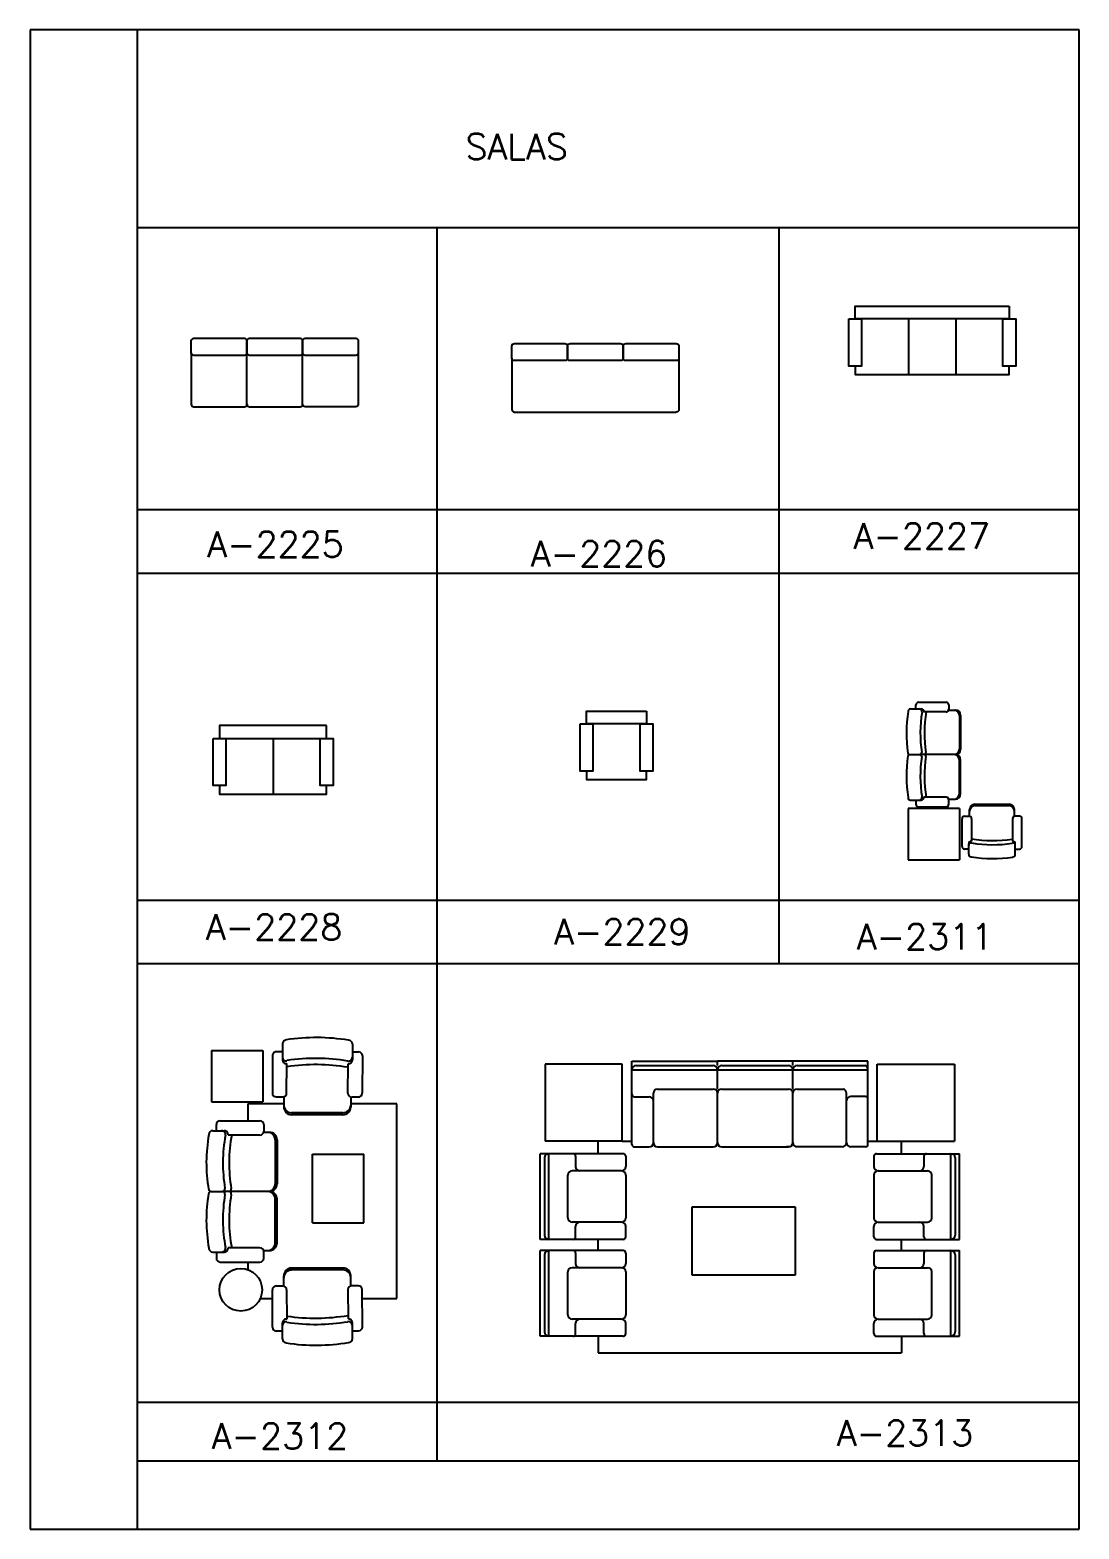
# Model space of a CAD drawing. Extents: x -59 to 107, y 53 to 89.
# Drawn here: x -29.17 to -4.67, y 54.25 to 89.25 of the extents above; entities that cross this region are included whole.
import ezdxf

# ---------------------------------------------------------------- set-up
doc = ezdxf.new("R2010")
doc.units = 0
doc.header["$MEASUREMENT"] = 0
for name, color, linetype in [('A-MOBILIA', 2, 'CONTINUOUS'), ('FOLHA', 3, 'CONTINUOUS'), ('P-ARVORE', 2, 'CONTINUOUS')]:
    doc.layers.add(name, color=color, linetype=linetype)
doc.styles.get("Standard").update_dxf_attribs({"font": 'txt.shx', "height": 0.15})

# ---------------------------------------------------------------- blocks, each defined once
blk = doc.blocks.new('A-2311')
at = {"layer": 'A-MOBILIA'}
for p, q in [((0.028, 1.76), (0.152, 1.76)), ((0.09, 1.76), (0.09, 1.808)), ((0.12, 1.838), (0.444, 1.838)), ((0.474, 1.808), (0.474, 1.756)), ((0.444, 1.726), (0.182, 1.726)), ((0.473, 1.748), (0.552, 1.748)), ((0.597, 1.688), (0.597, 1.288)), ((0.612, 1.688), (0.612, 1.288)), ((0.015, 1.228), (0.137, 1.228)), ((0.552, 1.228), (0.137, 1.228)), ((0.597, 0.768), (0.597, 1.168)), ((0.612, 0.768), (0.612, 1.168)), ((0.444, 0.73), (0.182, 0.73)), ((0.473, 0.708), (0.552, 0.708)), ((0, 0.6), (0, 0)), ((0.6, 0.6), (0, 0.6)), ((0.028, 0.696), (0.152, 0.696)), ((0.09, 0.696), (0.09, 0.648)), ((0.12, 0.618), (0.444, 0.618)), ((0.474, 0.648), (0.474, 0.7)), ((0.6, 0.6), (0.6, 0)), ((0.717, 0.508), (0.717, 0.587)), ((0.777, 0.647), (1.177, 0.647)), ((0.777, 0.632), (1.177, 0.632)), ((1.239, 0.508), (1.239, 0.587)), ((0.628, 0.155), (0.628, 0.479)), ((0.658, 0.509), (0.709, 0.509)), ((0.739, 0.479), (0.739, 0.217)), ((1.217, 0.479), (1.217, 0.217)), ((1.298, 0.509), (1.247, 0.509)), ((1.328, 0.155), (1.328, 0.479)), ((0.706, 0.064), (0.706, 0.187)), ((1.25, 0.064), (1.25, 0.187)), ((0, 0), (0.6, 0)), ((0.706, 0.125), (0.658, 0.125)), ((1.25, 0.125), (1.298, 0.125))]:
    blk.add_line(p, q, dxfattribs=at)
for centre, radius, start, end in [((0.028, 1.73), 0.03, 90, 180), ((0.12, 1.808), 0.03, 90, 180), ((0.131, 1.73), 0.03, 350.8246, 90), ((0.152, 1.73), 0.03, 353.4887, 90), ((0.444, 1.808), 0.03, 0, 90), ((0.444, 1.756), 0.03, 270, 0), ((1.532, 1.48), 1.553, 170.773, 188.7204), ((1.694, 1.477), 1.553, 170.8246, 188.3719), ((1.742, 1.477), 1.553, 170.773, 188.3719), ((0.537, 1.688), 0.06, 0, 90), ((0.552, 1.688), 0.06, 0, 90), ((0.016, 1.248), 0.02, 188.7204, 270), ((0.016, 1.208), 0.02, 90, 171.2796), ((0.137, 1.248), 0.02, 270, 8.3719), ((0.137, 1.208), 0.02, 351.6281, 90), ((0.186, 1.248), 0.02, 270, 8.3719), ((0.186, 1.208), 0.02, 351.6281, 90), ((0.537, 1.288), 0.06, 270, 0), ((0.537, 1.168), 0.06, 360, 90), ((0.552, 1.288), 0.06, 270, 0), ((0.552, 1.168), 0.06, 360, 90), ((1.532, 0.976), 1.553, 171.2796, 189.227), ((1.694, 0.979), 1.553, 171.6281, 189.1754), ((1.742, 0.979), 1.553, 171.6281, 189.227), ((0.028, 0.726), 0.03, 180, 270), ((0.131, 0.726), 0.03, 270, 9.1754), ((0.152, 0.726), 0.03, 270, 6.5113), ((0.444, 0.7), 0.03, 0, 90), ((0.537, 0.768), 0.06, 270, 0), ((0.552, 0.768), 0.06, 270, 0), ((0.12, 0.648), 0.03, 180, 270), ((0.444, 0.648), 0.03, 270, 0), ((0.777, 0.587), 0.06, 90, 180), ((0.777, 0.572), 0.06, 90, 180), ((1.179, 0.587), 0.06, 0, 90), ((1.179, 0.572), 0.06, 0, 90), ((0.658, 0.479), 0.03, 90, 180), ((0.709, 0.479), 0.03, 0, 90), ((1.247, 0.479), 0.03, 90, 180), ((1.298, 0.479), 0.03, 0, 90), ((0.736, 0.187), 0.03, 83.4887, 180), ((0.736, 0.166), 0.03, 80.8246, 180), ((0.988, 1.778), 1.553, 260.773, 278.3719), ((0.988, 1.729), 1.553, 260.8246, 278.3719), ((1.22, 0.166), 0.03, 0, 99.1754), ((1.22, 0.187), 0.03, 0, 96.5113), ((0.658, 0.155), 0.03, 180, 270), ((0.736, 0.064), 0.03, 180, 270), ((0.985, 1.567), 1.553, 260.773, 278.7204), ((1.22, 0.064), 0.03, 270, 0), ((1.298, 0.155), 0.03, 270, 0)]:
    blk.add_arc(centre, radius, start, end, dxfattribs=at)
blk = doc.blocks.new('A-2312')
at = {"layer": 'A-MOBILIA'}
for p, q in [((0.034, 1.672), (0.034, 1.072)), ((0.034, 1.672), (0.634, 1.672)), ((0.634, 1.672), (0.634, 1.072)), ((0.745, 1.611), (0.744, 1.174)), ((0.862, 1.655), (0.79, 1.656)), ((0.862, 1.747), (0.862, 1.562)), ((1.679, 1.745), (1.678, 1.56)), ((1.679, 1.653), (1.75, 1.653)), ((1.795, 1.608), (1.794, 1.172)), ((0.911, 1.174), (0.912, 1.517)), ((1.627, 1.172), (1.628, 1.515)), ((0.034, 1.072), (0.634, 1.072)), ((0.788, 1.129), (0.865, 1.129)), ((0.878, 1.131), (0.877, 1.012)), ((1.66, 1.129), (1.659, 1.01)), ((1.749, 1.127), (1.672, 1.127)), ((0.877, 1.047), (0.456, 1.047)), ((0.456, 1.047), (0.456, 0.85)), ((1.569, 0.943), (0.969, 0.944)), ((1.569, 0.92), (0.969, 0.921)), ((2.199, 1.047), (1.659, 1.047)), ((2.199, -1.225), (2.199, 1.047)), ((0.048, 0.734), (0.183, 0.734)), ((0.09, 0.734), (0.09, 0.805)), ((0.135, 0.85), (0.598, 0.85)), ((0.641, 0.716), (0.71, 0.716)), ((0.643, 0.805), (0.643, 0.728)), ((0.598, 0.683), (0.228, 0.683)), ((0.777, 0.626), (0.777, 0.115)), ((0.8, 0.626), (0.8, 0.115)), ((1.211, -0.34), (1.211, 0.46)), ((1.211, 0.46), (1.811, 0.46)), ((1.811, -0.34), (1.811, 0.46)), ((0.028, 0.025), (0.161, 0.025)), ((0.71, 0.025), (0.161, 0.025)), ((0.777, -0.575), (0.777, -0.065)), ((0.8, -0.575), (0.8, -0.065)), ((1.211, -0.34), (1.811, -0.34)), ((0.048, -0.683), (0.183, -0.683)), ((0.09, -0.683), (0.09, -0.755)), ((0.598, -0.633), (0.228, -0.633)), ((0.641, -0.665), (0.71, -0.665)), ((0.643, -0.755), (0.643, -0.678)), ((0.135, -0.8), (0.598, -0.8)), ((0.456, -0.8), (0.456, -0.888)), ((1.569, -0.869), (0.969, -0.87)), ((0.878, -1.08), (0.877, -0.961)), ((1.569, -0.892), (0.969, -0.893)), ((1.66, -1.078), (1.659, -0.959)), ((0.745, -1.56), (0.744, -1.124)), ((0.788, -1.078), (0.865, -1.078)), ((0.911, -1.123), (0.912, -1.466)), ((1.627, -1.121), (1.628, -1.464)), ((1.749, -1.076), (1.672, -1.076)), ((1.795, -1.557), (1.794, -1.121)), ((0.602, -1.225), (0.744, -1.225)), ((1.794, -1.225), (2.199, -1.225)), ((0.862, -1.696), (0.862, -1.511)), ((1.679, -1.694), (1.678, -1.509)), ((0.862, -1.605), (0.79, -1.605)), ((1.679, -1.602), (1.75, -1.602))]:
    blk.add_line(p, q, dxfattribs=at)
blk.add_circle((0.375, -1.123), 0.249, dxfattribs=at)
for centre, radius, start, end in [((0.907, 1.747), 0.045, 89.8469, 179.8469), ((1.254, -0.509), 2.33, 80.6199, 98.5673), ((1.634, 1.745), 0.045, 359.8469, 89.8469), ((0.79, 1.611), 0.045, 89.8469, 179.8469), ((0.907, 1.593), 0.045, 179.8469, 279.0222), ((1.248, -0.752), 2.33, 80.6715, 98.2187), ((1.633, 1.591), 0.045, 260.6715, 359.8469), ((1.75, 1.608), 0.045, 359.8469, 89.8469), ((0.907, 1.562), 0.045, 179.8469, 276.3582), ((1.248, -0.825), 2.33, 80.6199, 98.2187), ((1.633, 1.56), 0.045, 263.3355, 359.8469), ((0.789, 1.174), 0.045, 179.8469, 269.8469), ((0.866, 1.174), 0.045, 269.8469, 359.8469), ((1.672, 1.172), 0.045, 179.8469, 269.8469), ((1.749, 1.172), 0.045, 269.8469, 359.8469), ((0.967, 1.034), 0.09, 179.8469, 269.8469), ((0.967, 1.011), 0.09, 179.8469, 269.8469), ((1.569, 1.033), 0.09, 269.8469, 359.8469), ((1.569, 1.01), 0.09, 269.8469, 359.8469), ((0.048, 0.689), 0.045, 90, 180), ((0.135, 0.805), 0.045, 90, 180), ((0.152, 0.689), 0.045, 350.8246, 90), ((0.183, 0.689), 0.045, 353.4887, 90), ((0.598, 0.805), 0.045, 0, 90), ((0.598, 0.728), 0.045, 270, 0), ((0.687, 0.626), 0.09, 0, 90), ((0.71, 0.626), 0.09, 0, 90), ((1.769, 0.361), 1.796, 169.487, 189.9355), ((1.951, 0.356), 1.785, 169.5124, 189.5686), ((2.025, 0.357), 1.786, 169.4578, 189.5646), ((1.769, -0.31), 1.796, 170.0645, 190.513), ((0.03, 0.055), 0.03, 188.7204, 270), ((0.03, -0.005), 0.03, 90, 171.2796), ((0.161, 0.055), 0.03, 270, 8.3719), ((0.161, -0.005), 0.03, 351.6281, 90), ((0.234, 0.055), 0.03, 270, 8.3719), ((0.234, -0.005), 0.03, 351.6281, 90), ((0.687, 0.115), 0.09, 270, 0), ((0.687, -0.065), 0.09, 360, 90), ((0.71, 0.115), 0.09, 270, 0), ((0.71, -0.065), 0.09, 360, 90), ((1.951, -0.306), 1.785, 170.4314, 190.4876), ((2.025, -0.306), 1.786, 170.4354, 190.5422), ((0.048, -0.638), 0.045, 180, 270), ((0.152, -0.638), 0.045, 270, 9.1754), ((0.183, -0.638), 0.045, 270, 6.5113), ((0.598, -0.678), 0.045, 0, 90), ((0.687, -0.575), 0.09, 270, 0), ((0.71, -0.575), 0.09, 270, 0), ((0.135, -0.755), 0.045, 180, 270), ((0.598, -0.755), 0.045, 270, 0), ((0.967, -0.96), 0.09, 90.1531, 180.1531), ((1.569, -0.959), 0.09, 0.1531, 90.1531), ((0.967, -0.983), 0.09, 90.1531, 180.1531), ((1.569, -0.982), 0.09, 0.1531, 90.1531), ((0.789, -1.123), 0.045, 90.1531, 180.1531), ((0.866, -1.123), 0.045, 0.1531, 90.1531), ((1.672, -1.121), 0.045, 90.1531, 180.1531), ((1.749, -1.121), 0.045, 0.1531, 90.1531), ((0.79, -1.56), 0.045, 180.1531, 270.1531), ((0.907, -1.511), 0.045, 83.6418, 180.1531), ((0.907, -1.542), 0.045, 80.9778, 180.1531), ((1.248, 0.876), 2.33, 261.7813, 279.3801), ((1.248, 0.803), 2.33, 261.7813, 279.3285), ((1.633, -1.54), 0.045, 0.1531, 99.3285), ((1.633, -1.509), 0.045, 0.1531, 96.6645), ((1.75, -1.557), 0.045, 270.1531, 0.1531), ((0.907, -1.696), 0.045, 180.1531, 270.1531), ((1.254, 0.56), 2.33, 261.4327, 279.3801), ((1.634, -1.694), 0.045, 270.1531, 0.1531)]:
    blk.add_arc(centre, radius, start, end, dxfattribs=at)
blk = doc.blocks.new('A-2313')
at = {"layer": 'A-MOBILIA'}
for p, q in [((0.9, 0), (0, 0)), ((0, 0), (0, -0.9)), ((0.9, -0.9), (0.9, 0)), ((1.013, 0.032), (2.013, 0.032)), ((1.013, -0.068), (1.013, 0.032)), ((3.769, 0.032), (2.013, 0.032)), ((2.013, -0.018), (2.013, 0.032)), ((2.013, -0.018), (2.013, 0.032)), ((2.891, -0.018), (2.891, 0.032)), ((2.891, -0.018), (2.891, 0.032)), ((3.769, -0.067), (3.769, 0.033)), ((3.878, -0.9), (3.878, 0)), ((3.878, 0), (4.778, 0)), ((4.778, 0), (4.778, -0.9)), ((1.013, -0.353), (1.013, -0.068)), ((1.063, -0.018), (1.963, -0.018)), ((2.013, -0.292), (2.013, -0.068)), ((2.013, -0.292), (2.013, -0.068)), ((2.063, -0.018), (2.841, -0.018)), ((2.891, -0.292), (2.891, -0.068)), ((2.891, -0.292), (2.891, -0.068)), ((2.941, -0.018), (3.732, -0.018)), ((3.769, -0.351), (3.769, -0.067)), ((1.263, -0.918), (1.263, -0.342)), ((1.313, -0.292), (1.963, -0.292)), ((2.013, -0.918), (2.013, -0.342)), ((2.013, -0.918), (2.013, -0.342)), ((2.063, -0.292), (2.841, -0.292)), ((2.891, -0.918), (2.891, -0.342)), ((2.891, -0.918), (2.891, -0.342)), ((2.941, -0.292), (3.482, -0.292)), ((3.519, -0.917), (3.519, -0.341)), ((1.013, -0.938), (1.013, -0.353)), ((1.043, -0.383), (1.213, -0.383)), ((3.739, -0.381), (3.569, -0.381)), ((3.769, -0.937), (3.769, -0.351)), ((0.041, -1.047), (-0.059, -1.047)), ((0.9, -0.9), (0, -0.9)), ((0.325, -1.047), (0.041, -1.047)), ((0.911, -1.047), (0.325, -1.047)), ((0.618, -1.047), (0.618, -0.9)), ((0.9, -0.9), (1.013, -0.9)), ((1.043, -0.968), (1.213, -0.968)), ((1.313, -0.968), (1.963, -0.968)), ((2.063, -0.968), (2.841, -0.968)), ((2.854, -0.967), (2.819, -0.967)), ((3.469, -0.967), (2.928, -0.967)), ((3.739, -0.967), (3.569, -0.967)), ((3.769, -0.9), (3.878, -0.9)), ((3.868, -1.047), (4.453, -1.047)), ((3.878, -0.9), (4.778, -0.9)), ((4.16, -1.047), (4.16, -0.9)), ((4.453, -1.047), (4.738, -1.047)), ((4.738, -1.047), (4.838, -1.047)), ((0.355, -1.077), (0.355, -1.197)), ((0.941, -1.077), (0.941, -1.197)), ((3.838, -1.077), (3.838, -1.197)), ((4.423, -1.077), (4.423, -1.197)), ((0.891, -1.247), (0.315, -1.247)), ((3.888, -1.247), (4.463, -1.247)), ((1.718, -1.666), (2.918, -1.666)), ((1.718, -2.466), (1.718, -1.666)), ((2.918, -1.666), (2.918, -2.466)), ((0.891, -1.847), (0.315, -1.847)), ((0.355, -2.017), (0.355, -1.897)), ((0.941, -2.017), (0.941, -1.897)), ((3.838, -2.017), (3.838, -1.897)), ((3.888, -1.847), (4.463, -1.847)), ((4.423, -2.017), (4.423, -1.897)), ((0.041, -2.047), (-0.059, -2.047)), ((0.325, -2.047), (0.041, -2.047)), ((0.911, -2.047), (0.325, -2.047)), ((0.618, -2.178), (0.618, -2.047)), ((3.868, -2.047), (4.453, -2.047)), ((4.16, -2.178), (4.16, -2.047)), ((4.453, -2.047), (4.738, -2.047)), ((4.738, -2.047), (4.838, -2.047)), ((0.041, -2.178), (-0.059, -2.178)), ((0.325, -2.178), (0.041, -2.178)), ((0.911, -2.178), (0.325, -2.178)), ((0.355, -2.208), (0.355, -2.328)), ((0.941, -2.208), (0.941, -2.328)), ((3.838, -2.208), (3.838, -2.328)), ((3.868, -2.178), (4.453, -2.178)), ((4.423, -2.208), (4.423, -2.328)), ((4.453, -2.178), (4.738, -2.178)), ((4.738, -2.178), (4.838, -2.178)), ((0.891, -2.378), (0.315, -2.378)), ((3.888, -2.378), (4.463, -2.378)), ((2.918, -2.466), (1.718, -2.466)), ((0.891, -2.978), (0.315, -2.978)), ((0.355, -3.148), (0.355, -3.028)), ((0.941, -3.148), (0.941, -3.028)), ((3.838, -3.148), (3.838, -3.028)), ((3.888, -2.978), (4.463, -2.978)), ((4.423, -3.148), (4.423, -3.028)), ((0.041, -3.178), (-0.059, -3.178)), ((0.325, -3.178), (0.041, -3.178)), ((0.911, -3.178), (0.325, -3.178)), ((0.618, -3.178), (0.618, -3.371)), ((3.868, -3.178), (4.453, -3.178)), ((4.16, -3.178), (4.16, -3.371)), ((4.453, -3.178), (4.738, -3.178)), ((4.738, -3.178), (4.838, -3.178)), ((0.618, -3.371), (4.16, -3.371))]:
    blk.add_line(p, q, dxfattribs=at)
for points in [[(1.013, -0.068), (2.013, -0.068), (2.891, -0.068)], [(2.891, -0.068), (3.769, -0.068)], [(-0.059, -2.047), (-0.059, -1.547), (-0.059, -1.047)], [(0.041, -2.047), (0.041, -1.547), (0.041, -1.047)], [(4.738, -2.047), (4.738, -1.547), (4.738, -1.047)], [(4.838, -2.047), (4.838, -1.547), (4.838, -1.047)], [(-0.009, -1.097), (-0.009, -1.547), (-0.009, -1.997)], [(4.788, -1.097), (4.788, -1.547), (4.788, -1.997)], [(0.265, -1.797), (0.265, -1.547), (0.265, -1.297)], [(0.941, -1.297), (0.941, -1.547), (0.941, -1.797)], [(3.838, -1.297), (3.838, -1.547), (3.838, -1.797)], [(4.513, -1.797), (4.513, -1.547), (4.513, -1.297)], [(-0.059, -3.178), (-0.059, -2.678), (-0.059, -2.178)], [(-0.009, -2.228), (-0.009, -2.678), (-0.009, -3.128)], [(0.041, -3.178), (0.041, -2.678), (0.041, -2.178)], [(4.738, -3.178), (4.738, -2.678), (4.738, -2.178)], [(4.788, -2.228), (4.788, -2.678), (4.788, -3.128)], [(4.838, -3.178), (4.838, -2.678), (4.838, -2.178)], [(0.265, -2.928), (0.265, -2.678), (0.265, -2.428)], [(0.941, -2.428), (0.941, -2.678), (0.941, -2.928)], [(3.838, -2.428), (3.838, -2.678), (3.838, -2.928)], [(4.513, -2.928), (4.513, -2.678), (4.513, -2.428)]]:
    blk.add_lwpolyline(points, dxfattribs=at)
for centre, radius, start, end in [((1.063, -0.068), 0.05, 90, 180), ((1.963, -0.068), 0.05, 0, 90), ((2.063, -0.068), 0.05, 90, 180), ((2.841, -0.068), 0.05, 0, 90), ((2.941, -0.068), 0.05, 90, 180), ((3.719, -0.067), 0.05, 0, 75.1419), ((1.313, -0.342), 0.05, 90, 180), ((1.963, -0.342), 0.05, 0, 90), ((2.063, -0.342), 0.05, 90, 180), ((2.841, -0.342), 0.05, 0, 90), ((2.941, -0.342), 0.05, 90, 180), ((3.469, -0.341), 0.05, 0, 75.1419), ((1.043, -0.353), 0.03, 180, 270), ((1.213, -0.433), 0.05, 0, 90), ((3.569, -0.431), 0.05, 90, 180), ((3.739, -0.351), 0.03, 270, 0), ((0.041, -1.097), 0.05, 90, 180), ((0.325, -1.077), 0.03, 0, 90), ((0.911, -1.077), 0.03, 0, 90), ((1.043, -0.938), 0.03, 180, 270), ((1.213, -0.918), 0.05, 270, 0), ((1.313, -0.918), 0.05, 180, 270), ((1.963, -0.918), 0.05, 270, 0), ((2.063, -0.918), 0.05, 180, 270), ((2.841, -0.918), 0.05, 270, 0), ((2.941, -0.918), 0.05, 180, 255.1419), ((3.469, -0.917), 0.05, 270, 0), ((3.569, -0.917), 0.05, 180, 270), ((3.739, -0.937), 0.03, 270, 0), ((3.868, -1.077), 0.03, 90, 180), ((4.453, -1.077), 0.03, 90, 180), ((4.738, -1.097), 0.05, 0, 90), ((0.405, -1.197), 0.05, 180, 270), ((0.891, -1.197), 0.05, 270, 0), ((3.888, -1.197), 0.05, 180, 270), ((4.373, -1.197), 0.05, 270, 0), ((0.315, -1.297), 0.05, 90, 180), ((0.891, -1.297), 0.05, 0, 90), ((3.888, -1.297), 0.05, 90, 180), ((4.463, -1.297), 0.05, 0, 90), ((0.315, -1.797), 0.05, 180, 270), ((0.405, -1.897), 0.05, 90, 180), ((0.891, -1.797), 0.05, 270, 0), ((0.891, -1.897), 0.05, 0, 90), ((3.888, -1.797), 0.05, 180, 270), ((3.888, -1.897), 0.05, 90, 180), ((4.373, -1.897), 0.05, 0, 90), ((4.463, -1.797), 0.05, 270, 360), ((0.041, -1.997), 0.05, 180, 270), ((0.325, -2.017), 0.03, 270, 0), ((0.911, -2.017), 0.03, 270, 0), ((3.868, -2.017), 0.03, 180, 270), ((4.453, -2.017), 0.03, 180, 270), ((4.738, -1.997), 0.05, 270, 0), ((0.041, -2.228), 0.05, 90, 180), ((0.325, -2.208), 0.03, 0, 90), ((0.911, -2.208), 0.03, 0, 90), ((3.868, -2.208), 0.03, 90, 180), ((4.453, -2.208), 0.03, 90, 180), ((4.738, -2.228), 0.05, 0, 90), ((0.315, -2.428), 0.05, 90, 180), ((0.405, -2.328), 0.05, 180, 270), ((0.891, -2.328), 0.05, 270, 0), ((0.891, -2.428), 0.05, 0, 90), ((3.888, -2.328), 0.05, 180, 270), ((3.888, -2.428), 0.05, 90, 180), ((4.373, -2.328), 0.05, 270, 0), ((4.463, -2.428), 0.05, 0, 90), ((0.315, -2.928), 0.05, 180, 270), ((0.891, -2.928), 0.05, 270, 0), ((3.888, -2.928), 0.05, 180, 270), ((4.463, -2.928), 0.05, 270, 360), ((0.041, -3.128), 0.05, 180, 270), ((0.325, -3.148), 0.03, 270, 0), ((0.405, -3.028), 0.05, 90, 180), ((0.891, -3.028), 0.05, 0, 90), ((0.911, -3.148), 0.03, 270, 0), ((3.888, -3.028), 0.05, 90, 180), ((3.868, -3.148), 0.03, 180, 270), ((4.373, -3.028), 0.05, 0, 90), ((4.453, -3.148), 0.03, 180, 270), ((4.738, -3.128), 0.05, 270, 0)]:
    blk.add_arc(centre, radius, start, end, dxfattribs=at)
blk = doc.blocks.new('FOLHAVERDE')
at = {"layer": 'FOLHA', "linetype": 'CONTINUOUS'}
for p, q in [((-5.455, 37.298), (-29.955, 37.298)), ((-29.955, 37.298), (-29.955, 2.298)), ((-27.455, 37.298), (-27.455, 2.298)), ((-5.455, 2.298), (-5.455, 37.298)), ((-27.455, 35.298), (-27.455, 2.298)), ((-29.955, 2.298), (-5.455, 2.298)), ((-27.455, 2.298), (-5.455, 2.298))]:
    blk.add_line(p, q, dxfattribs=at)

msp = doc.modelspace()

# ---------------------------------------------------------------- linework, layer by layer
at = {"layer": 'A-MOBILIA'}
for p, q in [((-8.653, 82.5), (-8.653, 81.2)), ((-7.553, 82.5), (-7.553, 81.2)), ((-17.919, 81.586), (-17.919, 80.386)), ((-17.859, 80.326), (-14.084, 80.326)), ((-23.496, 72.705), (-23.496, 71.405))]:
    msp.add_line(p, q, dxfattribs=at)
for points in [[(-6.303, 82.8), (-6.303, 82.5), (-9.903, 82.5), (-9.903, 82.8)], [(-10.053, 82.5), (-9.753, 82.5), (-9.753, 81.4), (-10.053, 81.4)], [(-6.453, 82.5), (-6.153, 82.5), (-6.153, 81.4), (-6.453, 81.4)], [(-14.776, 73.343), (-14.776, 73.043), (-16.176, 73.043), (-16.176, 73.343)], [(-16.326, 73.043), (-16.026, 73.043), (-16.026, 71.943), (-16.326, 71.943)], [(-14.926, 73.043), (-14.626, 73.043), (-14.626, 71.943), (-14.926, 71.943)], [(-24.896, 72.705), (-24.596, 72.705), (-24.596, 71.605), (-24.896, 71.605)], [(-22.396, 72.705), (-22.096, 72.705), (-22.096, 71.605), (-22.396, 71.605)]]:
    msp.add_lwpolyline(points, close=True, dxfattribs=at)
for points in [[(-25.406, 81.988, -0.414214), (-25.346, 82.048), (-24.166, 82.048, -0.414214), (-24.106, 81.988), (-24.106, 81.708, -0.414214), (-24.166, 81.648), (-25.346, 81.648, -0.414214), (-25.406, 81.708)], [(-24.106, 81.988, -0.414214), (-24.046, 82.048), (-22.866, 82.048, -0.414214), (-22.806, 81.988), (-22.806, 81.708, -0.414214), (-22.866, 81.648), (-24.046, 81.648, -0.414214), (-24.106, 81.708)], [(-22.806, 81.988, -0.414214), (-22.746, 82.048), (-21.566, 82.048, -0.414214), (-21.506, 81.988), (-21.506, 81.708, -0.414214), (-21.566, 81.648), (-22.746, 81.648, -0.414214), (-22.806, 81.708)], [(-17.919, 81.866, -0.414214), (-17.859, 81.926), (-16.679, 81.926, -0.414214), (-16.619, 81.866), (-16.619, 81.586, -0.414214), (-16.679, 81.526), (-17.859, 81.526, -0.414214), (-17.919, 81.586)], [(-16.619, 81.866, -0.414214), (-16.559, 81.926), (-15.379, 81.926, -0.414214), (-15.319, 81.866), (-15.319, 81.586, -0.414214), (-15.379, 81.526), (-16.559, 81.526, -0.414214), (-16.619, 81.586)], [(-15.319, 81.866, -0.414214), (-15.259, 81.926), (-14.079, 81.926, -0.414214), (-14.019, 81.866), (-14.019, 81.586, -0.414214), (-14.079, 81.526), (-15.259, 81.526, -0.414214), (-15.319, 81.586)], [(-22.246, 73.005), (-24.746, 73.005), (-24.746, 72.705), (-22.251, 72.705, 0.414214), (-22.246, 72.709)]]:
    msp.add_lwpolyline(points, format="xyb", close=True, dxfattribs=at)
for points in [[(-25.406, 81.708), (-25.406, 80.508, 0.414214), (-25.346, 80.448), (-24.166, 80.448, 0.414214), (-24.106, 80.508), (-24.106, 81.708)], [(-21.506, 81.708), (-21.506, 80.508, -0.414214), (-21.566, 80.448), (-22.746, 80.448, -0.414214), (-22.806, 80.508), (-22.806, 81.708)], [(-14.019, 81.586), (-14.019, 80.386, -0.414214), (-14.079, 80.326)], [(-24.106, 80.508, 0.414214), (-24.046, 80.448), (-22.866, 80.448, 0.414214), (-22.806, 80.508)]]:
    msp.add_lwpolyline(points, format="xyb", dxfattribs=at)
for points in [[(-9.903, 81.4), (-9.903, 81.2), (-6.303, 81.2), (-6.303, 81.4)], [(-16.176, 71.943), (-16.176, 71.743), (-14.776, 71.743), (-14.776, 71.943)], [(-24.746, 71.605), (-24.746, 71.405), (-22.246, 71.405), (-22.246, 71.605)]]:
    msp.add_lwpolyline(points, dxfattribs=at)
for centre, radius, start, end in [((-17.859, 80.386), 0.06, 180, 270), ((-14.084, 80.331), 0.0047, 270, 0)]:
    msp.add_arc(centre, radius, start, end, dxfattribs=at)
at = {"layer": 'FOLHA', "linetype": 'CONTINUOUS'}
for p, q in [((-4.674, 54.247), (-4.674, 87.247)), ((-4.674, 84.627), (-26.674, 84.627)), ((-19.674, 84.627), (-19.674, 55.841)), ((-11.674, 67.452), (-11.674, 84.627)), ((-26.674, 78.048), (-4.674, 78.048)), ((-26.674, 76.568), (-4.674, 76.568)), ((-26.674, 68.933), (-4.674, 68.933)), ((-26.674, 67.452), (-4.674, 67.452)), ((-26.674, 57.208), (-4.674, 57.208)), ((-26.674, 55.841), (-4.674, 55.841)), ((-26.674, 54.247), (-4.674, 54.247))]:
    msp.add_line(p, q, dxfattribs=at)
at = {"layer": 'P-ARVORE', "linetype": 'CONTINUOUS'}
msp.add_line((-26.674, 87.247), (-26.674, 54.247), dxfattribs=at)

# ---------------------------------------------------------------- block references
at = {"layer": 'A-MOBILIA', "xscale": 2, "yscale": 2, "zscale": 2}
for name, p in [('A-2311', (-8.662, 69.873)), ('A-2312', (-25.001, 62.079)), ('A-2313', (-17.141, 65.104))]:
    msp.add_blockref(name, p, dxfattribs=at)
at = {"layer": 'FOLHA'}
msp.add_blockref('FOLHAVERDE', (0.782, 51.949), dxfattribs=at)

# ---------------------------------------------------------------- texts
at = {"layer": 'FOLHA', "linetype": 'CONTINUOUS'}
for s, p in [('SALAS', (-19.005, 86.225)), ('A-2311', (-9.866, 67.779)), ('A-2312', (-24.932, 56.117)), ('A-2313', (-10.333, 56.188))]:
    msp.add_text(s, height=0.6, dxfattribs=at).set_placement(p)
at = {"layer": 'FOLHA'}
for s, p in [('A-2227', (-9.942, 77.134)), ('A-2225', (-25.035, 76.939)), ('A-2226', (-17.479, 76.716)), ('A-2228', (-25.068, 68.003)), ('A-2229', (-16.936, 67.891))]:
    msp.add_text(s, height=0.6, dxfattribs=at).set_placement(p)

doc.saveas('drawing.dxf')
